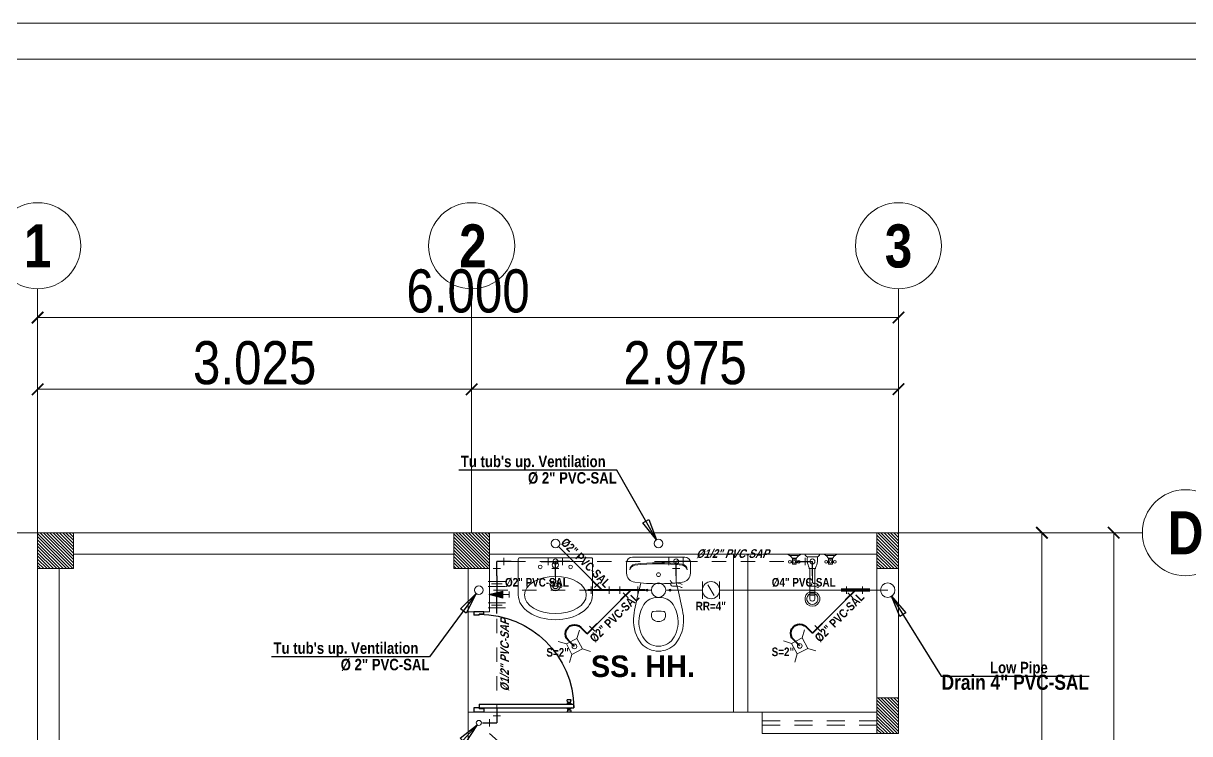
# Model space of a CAD drawing. Header units: millimetres. Extents: x 56 to 215, y 47 to 103.
# Drawn here: x 137.33 to 145.46, y 69.15 to 74.1 of the extents above; entities that cross this region are included whole.
import ezdxf
from ezdxf.enums import TextEntityAlignment as Align

# ---------------------------------------------------------------- set-up
doc = ezdxf.new("R2010")
doc.units = ezdxf.units.MM
for name, pattern in [('DASHDOT2', [0.5, 0.25, -0.125, 0, -0.125]), ('DASHED2', [0.375, 0.25, -0.125]), ('HIDDEN2', [0.1875, 0.125, -0.0625])]:
    doc.linetypes.add(name, pattern=pattern)
for name, color, linetype, lineweight in [('A_Bloques', 56, 'Continuous', 15), ('A_Muro sin Techo', 134, 'Continuous', 20), ('A_Ventana', 140, 'Continuous', 9), ('E_Columna', 3, 'Continuous', 25), ('G_Ejes', 253, 'Continuous', 20), ('G_Texto', 122, 'Continuous', 20), ('IS_Accesorios Agua', 6, 'Continuous', 20), ('IS_Accesorios Desagüe', 3, 'Continuous', 20), ('IS_Agua Fria', 140, 'DASHDOT2', 25), ('IS_Tuberia 2', 11, 'Continuous', 40), ('IS_Tuberia 4', 5, 'Continuous', 80)]:
    doc.layers.add(name, color=color, linetype=linetype, lineweight=lineweight)
for name, color, linetype in [('A_Puerta', 32, 'Continuous'), ('G_Acotación', 171, 'Continuous'), ('IS_Muro', 232, 'Continuous')]:
    doc.layers.add(name, color=color, linetype=linetype)
doc.styles.add('Acotacion', font='ARIALN.TTF')
doc.styles.add('Cotas', font='ARIALNB.TTF', dxfattribs={"height": 0.1})
doc.styles.add('Eje', font='ARIALNB.TTF', dxfattribs={"height": 0.3})
doc.styles.add('M-1', font='ARIALNB.TTF', dxfattribs={"oblique": 20})
doc.styles.add('STYLE1', font='cityb___.ttf', dxfattribs={"width": 1.05})
doc.dimstyles.new('150', dxfattribs={"dimtxt": 1, "dimasz": 0.06, "dimexe": 0.06, "dimexo": 0.08, "dimgap": 0.05, "dimtad": 2, "dimtih": 1, "dimtoh": 1, "dimzin": 1, "dimdsep": 46, "dimtxsty": 'Cotas', "dimblk": 'ARCHTICK', "dimcen": 0.25, "dimdle": 0.06, "dimclrd": 256, "dimclre": 256, "dimclrt": 5, "dimazin": 0, "dimtp": 0.2, "dimtm": 0.2, "dimtfac": 1, "dimtix": 1, "dimtmove": 1, "dimatfit": 0, "dimfxl": 0.06, "dimtolj": 1, "dimtzin": 1, "dimarcsym": 0})
doc.dimstyles.new('Lenin_50', dxfattribs={"dimtxt": 0.3, "dimasz": 0.08, "dimexe": 0.15, "dimexo": 0.2, "dimgap": 0.03, "dimtad": 2, "dimtih": 1, "dimtoh": 1, "dimlfac": -1, "dimzin": 4, "dimdsep": 46, "dimtxsty": 'Acotacion', "dimblk": 'ARCHTICK', "dimcen": 0.08, "dimclrd": 256, "dimclre": 256, "dimclrt": 4, "dimazin": 1, "dimtm": 1e-09, "dimtfac": 1, "dimtmove": 2, "dimatfit": 2, "dimfxl": 1, "dimtolj": 1, "dimlwd": 13, "dimlwe": 18, "dimarcsym": 0})
pattern_1 = [(135, (252.578861, -21.810414), (0.0112253202, 0.0112253202), [])]

# ---------------------------------------------------------------- blocks, each defined once
blk = doc.blocks.new('L01601A', base_point=(1717.16, 970.19))
blk.add_circle((1717.16, 970.19), 25)
blk = doc.blocks.new('L01601B', base_point=(1777.33, 924.89))
blk.add_arc((1777.33, 924.89), 30, 180, 0)
blk = doc.blocks.new('Lavatorio 01')
blk.add_lwpolyline([(-0.2836, 0.2586), (-0.0336, 0.2586, -0.414214), (-0.025, 0.25), (-0.025, -0.25, -0.414214), (-0.0336, -0.2586), (-0.2836, -0.2586)], format="xyb")
for centre, radius in [((-0.0884, 0.1059), 0.0129), ((-0.2197, 0), 0.0345), ((-0.2197, 0), 0.0198), ((-0.0742, 0), 0.0216), ((-0.0884, -0.1059), 0.0129)]:
    blk.add_circle(centre, radius)
at = {"extrusion": (0, 0, -1), "xscale": 0.008620689655174374, "zscale": -0.008620689655172419, "rotation": 90}
for name, yscale in [('L01601B', 0.005747126436773442), ('L01601A', 0.005172413793104624)]:
    blk.add_blockref(name, (0.2836, 0), dxfattribs=dict(at, yscale=yscale))
blk = doc.blocks.new('INOD4')
at = {"linetype": 'ByBlock'}
for p, q in [((-0.2225, -0.06), (-0.2225, -0.1316)), ((-0.1825, -0.02), (0.1825, -0.02)), ((0.2225, -0.06), (0.2225, -0.1316)), ((-0.048, -0.433), (-0.048, -0.4129)), ((0.048, -0.433), (0.048, -0.4129))]:
    blk.add_line(p, q, dxfattribs=at)
for centre, radius in [((0, -0.142), 0.0135), ((0, -0.142), 0.0135), ((-0.08, -0.25), 0.0075), ((0.08, -0.25), 0.0075)]:
    blk.add_circle(centre, radius, dxfattribs=at)
for centre, radius, start, end in [((-0.1825, -0.06), 0.04, 90, 180), ((-0.1595, -0.1087), 0.04, 96.27189, 180), ((-0.1601, -0.1159), 0.04, 96.21414, 169.75716), ((0, -1.56), 1.493, 83.67552, 96.33055), ((0, -1.56), 1.5, 83.72811, 96.27189), ((0.1595, -0.1087), 0.04, 0, 83.72811), ((0.1601, -0.1159), 0.04, 10.24284, 83.78586), ((0.1825, -0.06), 0.04, 0, 90), ((-0.1585, -0.1316), 0.064, 180, 263.20695), ((0.1585, -0.1316), 0.064, 276.79305, 0), ((0, 1.199), 1.404, 263.20695, 276.79305), ((2.2862, -0.8696), 2.5, 164.45601, 168.42561), ((-2.2862, -0.8696), 2.5, 11.57439, 15.54399), ((-0.007, -0.416), 0.1156, 96.24191, 152.59732), ((0, -0.48), 0.18, 83.75809, 96.24191), ((0.007, -0.416), 0.1156, 27.40268, 83.75809), ((0.4232, -0.4957), 0.6, 167.70933, 175.6206), ((0.1123, -0.4778), 0.25, 152.59732, 168.38048), ((-0.033, -0.4129), 0.015, 96.64916, 180), ((0, -0.696), 0.3, 83.35084, 96.64916), ((0.033, -0.4129), 0.015, 0, 83.35084), ((-0.1123, -0.4778), 0.25, 11.61952, 27.40268), ((-0.4232, -0.4957), 0.6, 4.3794, 12.29067), ((0.0848, -0.4604), 0.26, 177.69717, 218.71313), ((0.079, -0.471), 0.216, 168.38048, 209.11615), ((-0.018, -0.433), 0.03, 180, 233.1301), ((0, -0.409), 0.06, 233.1301, 306.8699), ((0.018, -0.433), 0.03, 306.8699, 0), ((-0.079, -0.471), 0.216, 330.88385, 11.61952), ((-0.0848, -0.4604), 0.26, 321.28687, 2.30283), ((0, -0.515), 0.16, 222.43623, 317.56377), ((0, -0.515), 0.1256, 209.11615, 330.88385)]:
    blk.add_arc(centre, radius, start, end, dxfattribs=at)
blk = doc.blocks.new('Llaves_ducha')
for p, q in [((0, 0.145), (0, 0.0652)), ((0.0072, 0.1308), (0.0072, 0.0795)), ((0.0217, 0.0912), (0.0217, 0.1188)), ((0.0399, 0.116), (0.0399, 0.1232)), ((0.0399, 0.0943), (0.0399, 0.087)), ((0.0471, 0.116), (0.0471, 0.1232)), ((0.0471, 0.0943), (0.0471, 0.087)), ((0, 0.0435), (0, -0.0435)), ((0, 0.0399), (0, -0.0399)), ((0.0145, 0.029), (0.0145, -0.029)), ((0.087, 0.0145), (0.2586, 0.0145)), ((0, -0.0652), (0, -0.145)), ((0.2586, -0.0145), (0.087, -0.0145)), ((0.0072, -0.0795), (0.0072, -0.1308)), ((0.0217, -0.1191), (0.0217, -0.0914)), ((0.0399, -0.0943), (0.0399, -0.087)), ((0.0399, -0.116), (0.0399, -0.1232)), ((0.0471, -0.0943), (0.0471, -0.087)), ((0.0471, -0.116), (0.0471, -0.1232))]:
    blk.add_line(p, q)
for points in [[(0.029, 0.116), (0.058, 0.116), (0.058, 0.0943), (0.029, 0.0943)], [(0.029, -0.0943), (0.058, -0.0943), (0.058, -0.116), (0.029, -0.116)]]:
    blk.add_lwpolyline(points, close=True)
for points in [[(0.2128, 0.0145), (0.2128, -0.0145)], [(0.2216, 0.0145), (0.2216, -0.0145)], [(0.2305, 0.0145), (0.2305, -0.0145)], [(0.2379, 0.0145), (0.2379, -0.0145)]]:
    blk.add_lwpolyline(points)
for centre in [(0.0435, 0.1305), (0.0435, 0.1051), (0.0435, 0.0798), (0.0435, -0.0798), (0.0435, -0.1051), (0.0435, -0.1305)]:
    blk.add_circle(centre, 0.00811)
for centre, radius, start, end in [((0.0399, 0.1559), 0.0413, 195.2551, 254.7449), ((0.0399, 0.0544), 0.0413, 105.2551, 164.7449), ((-0.0059, 0.0231), 0.0212, 16.1502, 73.8498), ((0.029, -0.087), 0.1169, 60.2551, 97.125), ((0.2586, 0), 0.0435, 199.47058, 160.52942), ((0.2586, 0), 0.0324, 206.56435, 153.43565), ((0.2586, 0), 0.0145, 270, 90), ((-0.0059, -0.0231), 0.0212, 286.1502, 343.84979), ((0.0399, -0.0544), 0.0413, 195.2551, 254.7449), ((0.029, 0.087), 0.1169, 262.875, 299.74488), ((0.0399, -0.1559), 0.0413, 105.2551, 164.7449)]:
    blk.add_arc(centre, radius, start, end)
blk = doc.blocks.new('Puerta 02')
for p, q in [((0.044, 0.946), (0.078, 0.946)), ((0.044, 0.005), (0.044, 0.946)), ((0.078, 0.005), (0.078, 0.946)), ((0.024, 0.913), (0, 0.918)), ((0, 0.918), (0, 0.878)), ((0.024, 0.883), (0, 0.878)), ((0.024, 0.907), (0.024, 0.913)), ((0.028, 0.907), (0.024, 0.907)), ((0.024, 0.889), (0.024, 0.907)), ((0.028, 0.889), (0.024, 0.889)), ((0.024, 0.889), (0.024, 0.883)), ((0.032, 0.909), (0.028, 0.909)), ((0.028, 0.907), (0.028, 0.909)), ((0.028, 0.889), (0.028, 0.907)), ((0.028, 0.889), (0.028, 0.887)), ((0.032, 0.887), (0.028, 0.887)), ((0.032, 0.909), (0.032, 0.912)), ((0.036, 0.912), (0.032, 0.912)), ((0.032, 0.887), (0.032, 0.909)), ((0.032, 0.887), (0.032, 0.884)), ((0.036, 0.884), (0.032, 0.884)), ((0.042, 0.924), (0.036, 0.912)), ((0.036, 0.884), (0.036, 0.912)), ((0.042, 0.872), (0.036, 0.884)), ((0.042, 0.872), (0.042, 0.924)), ((0.044, 0.924), (0.042, 0.924)), ((0.044, 0.872), (0.042, 0.872)), ((0.078, 0.924), (0.08, 0.924)), ((0.078, 0.872), (0.08, 0.872)), ((0.079, 0.898), (0.079, 0.898)), ((0.079, 0.898), (0.079, 0.898)), ((0.08, 0.872), (0.08, 0.924)), ((0.08, 0.924), (0.086, 0.912)), ((0.08, 0.872), (0.086, 0.884)), ((0.086, 0.884), (0.086, 0.912)), ((0.086, 0.912), (0.09, 0.912)), ((0.086, 0.884), (0.09, 0.884)), ((0.09, 0.909), (0.09, 0.912)), ((0.09, 0.909), (0.094, 0.909)), ((0.09, 0.887), (0.09, 0.909)), ((0.09, 0.887), (0.094, 0.887)), ((0.09, 0.887), (0.09, 0.884)), ((0.094, 0.907), (0.094, 0.909)), ((0.094, 0.889), (0.094, 0.907)), ((0.094, 0.907), (0.098, 0.907)), ((0.094, 0.889), (0.094, 0.887)), ((0.094, 0.889), (0.098, 0.889)), ((0.098, 0.913), (0.122, 0.918)), ((0.098, 0.907), (0.098, 0.913)), ((0.098, 0.889), (0.098, 0.907)), ((0.098, 0.889), (0.098, 0.883)), ((0.098, 0.883), (0.122, 0.878)), ((0.122, 0.918), (0.122, 0.878)), ((0, 0.05), (0, -0.05)), ((0.034, 0.05), (0, 0.05)), ((0.034, 0.05), (0.034, 0.005)), ((0.044, 0.005), (0.034, 0.005)), ((0.078, 0.005), (0.043, 0.005)), ((0.044, 0.005), (0.044, -0.05)), ((0.965, 0.005), (0.975, 0.005)), ((0.965, 0.005), (0.965, -0.05)), ((0.975, 0.05), (0.975, 0.005)), ((0.975, 0.05), (1, 0.05)), ((1, 0.05), (1, -0.05)), ((0.044, -0.05), (0, -0.05)), ((1, -0.05), (0.965, -0.05))]:
    blk.add_line(p, q)
blk.add_arc((0.034, 0.005), 0.941, 0, 89.3913)
blk = doc.blocks.new('Eri')
blk.add_line((-1.7, 0), (0, 0))
blk.add_circle((-2, 0), 0.3)
at = {"color": 1, "style": 'Eje', "flags": 4}
blk.add_attdef('H', text='', height=0.3, dxfattribs=at).set_placement((-2, 0), align=Align.MIDDLE_CENTER)
blk = doc.blocks.new('_ArchTick')
at = {"color": 0, "linetype": 'ByBlock', "const_width": 0.15}
blk.add_lwpolyline([(-0.5, -0.5), (0.5, 0.5)], dxfattribs=at)
blk = doc.blocks.new('*D726')
at = {"layer": 'Defpoints', "color": 0, "transparency": 16777216}
for p in [(143.4328, 72.0529), (137.4328, 70.5529), (143.4328, 70.5529)]:
    blk.add_point(p, dxfattribs=at)
at = {"layer": 'G_Acotación', "lineweight": 18, "transparency": 16777216}
for p, q in [((137.4328, 70.7529), (137.4328, 72.2029)), ((143.4328, 70.7529), (143.4328, 72.2029))]:
    blk.add_line(p, q, dxfattribs=at)
at = {"layer": 'G_Acotación', "lineweight": 13, "transparency": 16777216}
blk.add_line((137.4328, 72.0529), (143.4328, 72.0529), dxfattribs=at)
at = {"layer": 'G_Acotación', "lineweight": 13, "transparency": 16777216, "xscale": 0.08, "yscale": 0.08, "zscale": 0.08, "rotation": 180}
blk.add_blockref('_ArchTick', (137.4328, 72.0529), dxfattribs=at)
at = {"layer": 'G_Acotación', "lineweight": 13, "transparency": 16777216, "xscale": 0.08, "yscale": 0.08, "zscale": 0.08}
blk.add_blockref('_ArchTick', (143.4328, 72.0529), dxfattribs=at)
at = {"layer": 'G_Acotación', "color": 4, "lineweight": 5, "transparency": 16777216, "insert": (140.4328, 72.236), "char_height": 0.3, "attachment_point": 5, "style": 'Acotacion'}
blk.add_mtext('\\A1;6.000', dxfattribs=at)
blk = doc.blocks.new('*D727')
at = {"layer": 'Defpoints', "color": 0, "transparency": 16777216}
for p in [(143.4328, 71.5529), (140.4578, 70.5529), (143.4328, 70.5529)]:
    blk.add_point(p, dxfattribs=at)
at = {"layer": 'G_Acotación', "lineweight": 18, "transparency": 16777216}
for p, q in [((140.4578, 70.7529), (140.4578, 71.7029)), ((143.4328, 70.7529), (143.4328, 71.7029))]:
    blk.add_line(p, q, dxfattribs=at)
at = {"layer": 'G_Acotación', "lineweight": 13, "transparency": 16777216}
blk.add_line((140.4578, 71.5529), (143.4328, 71.5529), dxfattribs=at)
at = {"layer": 'G_Acotación', "lineweight": 13, "transparency": 16777216, "xscale": 0.08, "yscale": 0.08, "zscale": 0.08, "rotation": 180}
blk.add_blockref('_ArchTick', (140.4578, 71.5529), dxfattribs=at)
at = {"layer": 'G_Acotación', "lineweight": 13, "transparency": 16777216, "xscale": 0.08, "yscale": 0.08, "zscale": 0.08}
blk.add_blockref('_ArchTick', (143.4328, 71.5529), dxfattribs=at)
at = {"layer": 'G_Acotación', "color": 4, "lineweight": 5, "transparency": 16777216, "insert": (141.9453, 71.736), "char_height": 0.3, "attachment_point": 5, "style": 'Acotacion'}
blk.add_mtext('\\A1;2.975', dxfattribs=at)
blk = doc.blocks.new('*D728')
at = {"layer": 'Defpoints', "color": 0, "transparency": 16777216}
for p in [(140.4578, 71.5529), (137.4328, 70.5529), (140.4578, 70.5529)]:
    blk.add_point(p, dxfattribs=at)
at = {"layer": 'G_Acotación', "lineweight": 18, "transparency": 16777216}
for p, q in [((137.4328, 70.7529), (137.4328, 71.7029)), ((140.4578, 70.7529), (140.4578, 71.7029))]:
    blk.add_line(p, q, dxfattribs=at)
at = {"layer": 'G_Acotación', "lineweight": 13, "transparency": 16777216}
blk.add_line((137.4328, 71.5529), (140.4578, 71.5529), dxfattribs=at)
at = {"layer": 'G_Acotación', "lineweight": 13, "transparency": 16777216, "xscale": 0.08, "yscale": 0.08, "zscale": 0.08, "rotation": 180}
blk.add_blockref('_ArchTick', (137.4328, 71.5529), dxfattribs=at)
at = {"layer": 'G_Acotación', "lineweight": 13, "transparency": 16777216, "xscale": 0.08, "yscale": 0.08, "zscale": 0.08}
blk.add_blockref('_ArchTick', (140.4578, 71.5529), dxfattribs=at)
at = {"layer": 'G_Acotación', "color": 4, "lineweight": 5, "transparency": 16777216, "insert": (138.9453, 71.736), "char_height": 0.3, "attachment_point": 5, "style": 'Acotacion'}
blk.add_mtext('\\A1;3.025', dxfattribs=at)
blk = doc.blocks.new('*D732')
at = {"layer": 'Defpoints', "color": 0, "transparency": 16777216}
for p in [(135.9328, 70.5529), (137.4328, 70.5529), (137.4328, 58.0529)]:
    blk.add_point(p, dxfattribs=at)
at = {"layer": 'G_Acotación', "lineweight": 18, "transparency": 16777216}
for p, q in [((137.2328, 70.5529), (135.7828, 70.5529)), ((137.2328, 58.0529), (135.7828, 58.0529))]:
    blk.add_line(p, q, dxfattribs=at)
at = {"layer": 'G_Acotación', "lineweight": 13, "transparency": 16777216}
blk.add_line((135.9328, 58.0529), (135.9328, 70.5529), dxfattribs=at)
at = {"layer": 'G_Acotación', "lineweight": 13, "transparency": 16777216, "xscale": 0.08, "yscale": 0.08, "zscale": 0.08}
for p, rotation in [((135.9328, 70.5529), 90), ((135.9328, 58.0529), 270)]:
    blk.add_blockref('_ArchTick', p, dxfattribs=dict(at, rotation=rotation))
at = {"layer": 'G_Acotación', "color": 4, "lineweight": 5, "transparency": 16777216, "insert": (135.4041, 64.3029), "char_height": 0.3, "attachment_point": 5, "style": 'Acotacion'}
blk.add_mtext('\\A1;12.500', dxfattribs=at)
blk = doc.blocks.new('*D749')
at = {"layer": 'Defpoints', "color": 0, "transparency": 16777216}
for p in [(136.4328, 70.5529), (137.4328, 70.5529), (137.4328, 66.5279)]:
    blk.add_point(p, dxfattribs=at)
at = {"layer": 'G_Acotación', "lineweight": 18, "transparency": 16777216}
for p, q in [((137.2328, 70.5529), (136.2828, 70.5529)), ((137.2328, 66.5279), (136.2828, 66.5279))]:
    blk.add_line(p, q, dxfattribs=at)
at = {"layer": 'G_Acotación', "lineweight": 13, "transparency": 16777216}
blk.add_line((136.4328, 66.5279), (136.4328, 70.5529), dxfattribs=at)
at = {"layer": 'G_Acotación', "lineweight": 13, "transparency": 16777216, "xscale": 0.08, "yscale": 0.08, "zscale": 0.08}
for p, rotation in [((136.4328, 70.5529), 90), ((136.4328, 66.5279), 270)]:
    blk.add_blockref('_ArchTick', p, dxfattribs=dict(at, rotation=rotation))
at = {"layer": 'G_Acotación', "color": 4, "lineweight": 5, "transparency": 16777216, "insert": (135.9819, 68.5404), "char_height": 0.3, "attachment_point": 5, "style": 'Acotacion'}
blk.add_mtext('\\A1;4.025', dxfattribs=at)
blk = doc.blocks.new('*D735')
at = {"layer": 'Defpoints', "color": 0, "transparency": 16777216}
for p in [(143.4328, 70.5529), (144.9328, 70.5529), (143.4328, 58.0529)]:
    blk.add_point(p, dxfattribs=at)
at = {"layer": 'G_Acotación', "lineweight": 18, "transparency": 16777216}
for p, q in [((143.6328, 70.5529), (145.0828, 70.5529)), ((143.6328, 58.0529), (145.0828, 58.0529))]:
    blk.add_line(p, q, dxfattribs=at)
at = {"layer": 'G_Acotación', "lineweight": 13, "transparency": 16777216}
blk.add_line((144.9328, 58.0529), (144.9328, 70.5529), dxfattribs=at)
at = {"layer": 'G_Acotación', "lineweight": 13, "transparency": 16777216, "xscale": 0.08, "yscale": 0.08, "zscale": 0.08}
for p, rotation in [((144.9328, 70.5529), 90), ((144.9328, 58.0529), 270)]:
    blk.add_blockref('_ArchTick', p, dxfattribs=dict(at, rotation=rotation))
at = {"layer": 'G_Acotación', "color": 4, "lineweight": 5, "transparency": 16777216, "insert": (145.4615, 64.3029), "char_height": 0.3, "attachment_point": 5, "style": 'Acotacion'}
blk.add_mtext('\\A1;12.500', dxfattribs=at)
blk = doc.blocks.new('*D738')
at = {"layer": 'Defpoints', "color": 0, "transparency": 16777216}
for p in [(143.4328, 70.5529), (144.4328, 70.5529), (143.4328, 66.5279)]:
    blk.add_point(p, dxfattribs=at)
at = {"layer": 'G_Acotación', "lineweight": 18, "transparency": 16777216}
for p, q in [((143.6328, 70.5529), (144.5828, 70.5529)), ((143.6328, 66.5279), (144.5828, 66.5279))]:
    blk.add_line(p, q, dxfattribs=at)
at = {"layer": 'G_Acotación', "lineweight": 13, "transparency": 16777216}
blk.add_line((144.4328, 66.5279), (144.4328, 70.5529), dxfattribs=at)
at = {"layer": 'G_Acotación', "lineweight": 13, "transparency": 16777216, "xscale": 0.08, "yscale": 0.08, "zscale": 0.08}
for p, rotation in [((144.4328, 70.5529), 90), ((144.4328, 66.5279), 270)]:
    blk.add_blockref('_ArchTick', p, dxfattribs=dict(at, rotation=rotation))
at = {"layer": 'G_Acotación', "color": 4, "lineweight": 5, "transparency": 16777216, "insert": (144.8838, 68.5404), "char_height": 0.3, "attachment_point": 5, "style": 'Acotacion'}
blk.add_mtext('\\A1;4.025', dxfattribs=at)
blk = doc.blocks.new('Subida desague')
blk.add_circle((0, 0), 0.05)
blk = doc.blocks.new('Sumidero')
at = {"lineweight": 20}
for p, q in [((-0.1038, 0.1801), (-0.0519, 0.1526)), ((0.0551, 0.2288), (0.0276, 0.1769)), ((0.0519, 0.0974), (0.1038, 0.0699)), ((-0.0276, 0.0731), (-0.0551, 0.0212)), ((-0.025, -0.05), (0.025, -0.05))]:
    blk.add_line(p, q, dxfattribs=at)
at = {"lineweight": 40}
for p, q in [((0, 0.125), (-0.0625, 0.125)), ((0, 0), (-0.0625, 0)), ((0, 0), (0, -0.1))]:
    blk.add_line(p, q, dxfattribs=at)
at = {"lineweight": 20}
blk.add_lwpolyline([(-0.0276, 0.0731), (0.0519, 0.0974), (0.0276, 0.1769), (-0.0519, 0.1526)], close=True, dxfattribs=at)
blk.add_circle((0, 0.125), 0.0165, dxfattribs=at)
at = {"lineweight": 40}
blk.add_arc((-0.0625, 0.0625), 0.0625, 90, 270, dxfattribs=at)
blk = doc.blocks.new('Registro roscado')
for p, q in [((-0.05, 0.05), (-0.05, -0.05)), ((-0.0182, -0.0316), (0.0182, 0.0316)), ((0.05, 0.05), (0.05, -0.05))]:
    blk.add_line(p, q)
at = {"lineweight": 20}
blk.add_circle((0, 0), 0.05, dxfattribs=at)
blk = doc.blocks.new('Yee simple 4-2')
at = {"lineweight": 80}
blk.add_line((-0.1, 0), (0.1, 0), dxfattribs=at)
at = {"lineweight": 20}
for p, q in [((-0.05, -0.025), (-0.05, 0.025)), ((0.053, 0.0177), (0.0177, 0.053)), ((0.0634, -0.025), (0.0634, 0.025))]:
    blk.add_line(p, q, dxfattribs=at)
at = {"lineweight": 40}
blk.add_line((0, 0), (0.0707, 0.0707), dxfattribs=at)
blk = doc.blocks.new('Yee simple 2-2')
at = {"lineweight": 40}
for p, q in [((-0.1, 0), (0.1, 0)), ((0, 0), (0.0707, 0.0707))]:
    blk.add_line(p, q, dxfattribs=at)
at = {"lineweight": 20}
for p, q in [((-0.05, -0.025), (-0.05, 0.025)), ((0.053, 0.0177), (0.0177, 0.053)), ((0.075, -0.0249), (0.075, 0.0251))]:
    blk.add_line(p, q, dxfattribs=at)
blk = doc.blocks.new('Subida agua')
blk.add_circle((0, 0), 0.035)
blk = doc.blocks.new('Salida agua')
blk.add_line((0, 0), (0, 0.1))
at = {"lineweight": 20}
for points in [[(-0.0272, 0.1019), (-0.0211, 0.1126), (0.0005, 0.115), (0.0151, 0.1165), (0.0281, 0.1217)], [(-0.0272, 0.0869), (-0.0211, 0.0976), (0.0005, 0.1), (0.0151, 0.1015), (0.0281, 0.1067)]]:
    blk.add_spline(points, degree=3, dxfattribs=at)
blk = doc.blocks.new('Tee')
at = {"lineweight": 30}
for p in [(0, 0.1), (-0.1, 0), (0.1, 0)]:
    blk.add_line(p, (0, 0), dxfattribs=at)
at = {"lineweight": 20}
for p, q in [((-0.05, 0.025), (-0.05, -0.025)), ((-0.025, 0.05), (0.025, 0.05)), ((0.05, 0.025), (0.05, -0.025))]:
    blk.add_line(p, q, dxfattribs=at)
blk = doc.blocks.new('Codo 90')
at = {"lineweight": 30}
for p in [(0.1, 0), (0, -0.1)]:
    blk.add_line(p, (0, 0), dxfattribs=at)
for p, q in [((0.05, 0.025), (0.05, -0.025)), ((0.025, -0.05), (-0.025, -0.05))]:
    blk.add_line(p, q)
blk = doc.blocks.new('Valvula de compuerta')
blk.add_hatch(color=256).paths.add_polyline_path([(0, -0.073), (0.033, 0.055), (-0.033, 0.055)])
for p, q in [((-0.028, 0.116), (0.028, 0.116)), ((0, 0.055), (0, 0.116)), ((-0.122, 0.08), (-0.122, -0.08)), ((-0.099, 0.05), (-0.099, -0.05)), ((-0.075, 0.08), (-0.075, -0.08)), ((0.075, 0.08), (0.075, -0.08)), ((0.099, 0.05), (0.099, -0.05)), ((0.122, 0.08), (0.122, -0.08))]:
    blk.add_line(p, q)
at = {"lineweight": 30}
for p, q in [((-0.175, 0), (-0.019, 0)), ((0.175, 0), (0.021, 0))]:
    blk.add_line(p, q, dxfattribs=at)
blk.add_lwpolyline([(0, -0.073), (-0.033, 0.055), (0.033, 0.055), (0, -0.073)])

msp = doc.modelspace()

# ---------------------------------------------------------------- hatches: boundary and pattern name
at = {"layer": 'E_Columna', "lineweight": 5}
h = msp.add_hatch(dxfattribs=at)
h.set_pattern_fill('LINE', color=256, scale=0.005, angle=45, style=0)
h.set_pattern_definition(pattern_1)
h.paths.add_polyline_path([(137.6828, 70.3029), (137.4328, 70.3029), (137.4328, 70.5529), (137.6828, 70.5529)])
h = msp.add_hatch(dxfattribs=at)
h.set_pattern_fill('LINE', color=256, scale=0.005, angle=45, style=0)
h.set_pattern_definition(pattern_1)
h.paths.add_polyline_path([(140.5828, 70.3029), (140.3328, 70.3029), (140.3328, 70.5529), (140.5828, 70.5529)])
h = msp.add_hatch(dxfattribs=at)
h.set_pattern_fill('LINE', color=256, scale=0.005, angle=45, style=0)
h.set_pattern_definition(pattern_1)
h.paths.add_polyline_path([(143.4328, 70.3029), (143.2828, 70.3029), (143.2828, 70.5529), (143.4328, 70.5529)])
h = msp.add_hatch(dxfattribs=at)
h.set_pattern_fill('LINE', color=256, scale=0.005, angle=45, style=0)
h.set_pattern_definition([(135, (252.578861, -22.960414), (0.0112253202, 0.0112253202), [])])
h.paths.add_polyline_path([(143.4328, 69.1529), (143.2828, 69.1529), (143.2828, 69.4029), (143.4328, 69.4029)])

# ---------------------------------------------------------------- linework, layer by layer
at = {"lineweight": 5}
msp.add_line((141.0414, 70.3287), (141.0414, 70.3529), dxfattribs=at)
for points in [[(151.7019, 46.547), (151.7019, 74.1029), (110.6519, 74.1029), (110.6519, 46.547)], [(151.4519, 46.797), (151.4519, 73.8529), (110.9019, 73.8529), (110.9019, 46.797)]]:
    msp.add_lwpolyline(points, close=True, dxfattribs=at)
at = {"layer": 'A_Bloques', "lineweight": 5}
msp.add_lwpolyline([(142.2828, 70.4029), (142.3828, 70.4029), (142.3828, 69.3029), (142.2828, 69.3029)], close=True, dxfattribs=at)
at = {"layer": 'A_Muro sin Techo', "lineweight": 5}
msp.add_line((143.4328, 66.6529), (140.5828, 69.1529), dxfattribs=at)
at = {"layer": 'A_Puerta', "lineweight": 5}
msp.add_line((140.4328, 70.0029), (140.4328, 69.3029), dxfattribs=at)
at = {"layer": 'A_Ventana', "color": 2, "lineweight": 5}
for p, q in [((143.2828, 69.3029), (142.4828, 69.3029)), ((142.4828, 69.3029), (142.4828, 69.2279)), ((143.2828, 69.3029), (143.2828, 69.2279)), ((142.4828, 69.1529), (142.4828, 69.2279)), ((143.2828, 69.1529), (143.2828, 69.2279)), ((143.2828, 69.1529), (142.4828, 69.1529))]:
    msp.add_line(p, q, dxfattribs=at)
at = {"layer": 'A_Ventana', "color": 253, "linetype": 'HIDDEN2', "lineweight": 5}
for p, q in [((143.2828, 69.2429), (142.4828, 69.2429)), ((143.2828, 69.2129), (142.4828, 69.2129))]:
    msp.add_line(p, q, dxfattribs=at)
at = {"layer": 'E_Columna', "lineweight": 5}
for points in [[(137.6828, 70.3029), (137.4328, 70.3029), (137.4328, 70.5529), (137.6828, 70.5529)], [(140.5828, 70.3029), (140.3328, 70.3029), (140.3328, 70.5529), (140.5828, 70.5529)], [(143.4328, 70.3029), (143.2828, 70.3029), (143.2828, 70.5529), (143.4328, 70.5529)], [(143.4328, 69.1529), (143.2828, 69.1529), (143.2828, 69.4029), (143.4328, 69.4029)]]:
    msp.add_lwpolyline(points, close=True, dxfattribs=at)
at = {"layer": 'IS_Agua Fria', "lineweight": 5, "ltscale": 0.4}
msp.add_lwpolyline([(142.8328, 70.3529), (140.6328, 70.3529), (140.6328, 69.2279), (140.5078, 69.2279)], dxfattribs=at)
at = {"layer": 'IS_Muro', "lineweight": 5}
for points in [[(143.4328, 69.1529), (143.4328, 70.5529), (137.4328, 70.5529), (137.4328, 63.2029)], [(137.5828, 66.6529), (137.5828, 70.3029), (137.6828, 70.3029), (137.6828, 70.4029), (140.3328, 70.4029), (140.3328, 70.3029), (140.4328, 70.3029), (140.4328, 70.0029), (140.5828, 70.0029), (140.5828, 70.4029), (143.2828, 70.4029), (143.2828, 69.3029), (140.4328, 69.3029), (140.4328, 68.9029)]]:
    msp.add_lwpolyline(points, dxfattribs=at)
at = {"layer": 'IS_Tuberia 2', "lineweight": 5, "ltscale": 0.1}
for p, q in [((141.0626, 70.4566), (141.3664, 70.1529)), ((141.2626, 69.8491), (141.5664, 70.1529)), ((142.8328, 69.8529), (143.1328, 70.1529))]:
    msp.add_line(p, q, dxfattribs=at)
at = {"layer": 'IS_Tuberia 2', "color": 1, "linetype": 'DASHED2', "lineweight": 5, "ltscale": 0.1}
msp.add_line((141.7103, 70.1529), (140.5378, 70.1529), dxfattribs=at)
at = {"layer": 'IS_Tuberia 4', "lineweight": 5}
for p, q in [((141.8103, 70.1529), (142.0662, 70.1529)), ((142.1862, 70.1529), (143.3578, 70.1529))]:
    msp.add_line(p, q, dxfattribs=at)

# ---------------------------------------------------------------- block references
at = {"layer": 'A_Bloques', "lineweight": 5, "xscale": 1.200000000000045, "yscale": 1.200000000000045, "zscale": 1.200000000000045, "rotation": 270}
msp.add_blockref('Llaves_ducha', (142.8328, 70.4029), dxfattribs=at)
at = {"layer": 'A_Bloques', "lineweight": 5, "xscale": -1, "rotation": 270}
msp.add_blockref('Lavatorio 01', (141.0414, 70.4029), dxfattribs=at)
at = {"layer": 'A_Bloques', "lineweight": 5, "xscale": -1}
msp.add_blockref('INOD4', (141.7603, 70.4029), dxfattribs=at)
at = {"layer": 'A_Puerta', "lineweight": 5, "xscale": -0.6999999999999993, "yscale": 0.6999999999999886, "zscale": 0.7, "rotation": 270}
msp.add_blockref('Puerta 02', (140.5078, 69.3029), dxfattribs=at)
at = {"layer": 'G_Ejes', "lineweight": 5}
ref = msp.add_blockref('Eri', (137.4328, 70.5529), dxfattribs=dict(at, xscale=-1, rotation=90))
ref.add_attrib('H', '1', dxfattribs={"layer": '0', "color": 1, "height": 0.3, "style": 'Eje', "flags": 4}).set_placement((137.4328, 72.5518), align=Align.MIDDLE_CENTER)
ref = msp.add_blockref('Eri', (140.4578, 70.5529), dxfattribs=dict(at, rotation=270))
ref.add_attrib('H', '2', dxfattribs={"layer": '0', "color": 1, "height": 0.3, "style": 'Eje', "flags": 4}).set_placement((140.4664, 72.5518), align=Align.MIDDLE_CENTER)
ref = msp.add_blockref('Eri', (143.4328, 70.5529), dxfattribs=dict(at, xscale=-1, rotation=90))
ref.add_attrib('H', '3', dxfattribs={"layer": '0', "color": 1, "height": 0.3, "style": 'Eje', "flags": 4}).set_placement((143.4328, 72.5518), align=Align.MIDDLE_CENTER)
ref = msp.add_blockref('Eri', (137.4328, 70.5529), dxfattribs=at)
ref.add_attrib('H', 'D', dxfattribs={"layer": '0', "color": 1, "height": 0.3, "style": 'Eje', "flags": 4}).set_placement((135.424, 70.5529), align=Align.MIDDLE_CENTER)
ref = msp.add_blockref('Eri', (143.4328, 70.5529), dxfattribs=dict(at, xscale=-1))
ref.add_attrib('H', 'D', dxfattribs={"layer": '0', "color": 1, "height": 0.3, "style": 'Eje', "flags": 4}).set_placement((145.4342, 70.5529), align=Align.MIDDLE_CENTER)
at = {"layer": 'IS_Accesorios Agua', "lineweight": 5, "xscale": -1}
for p, rotation in [((140.6328, 70.3529), 90.00024537123821), ((142.8328, 70.3529), 0.0002453712382077811), ((140.6328, 69.2279), 270.0002453712382)]:
    msp.add_blockref('Codo 90', p, dxfattribs=dict(at, rotation=rotation))
at = {"layer": 'IS_Accesorios Agua', "lineweight": 5, "rotation": 180}
for p in [(141.0414, 70.3529), (141.8827, 70.3529)]:
    msp.add_blockref('Tee', p, dxfattribs=at)
at = {"layer": 'IS_Accesorios Agua', "lineweight": 5}
for name, p, xscale, yscale, zscale, rotation in [('Salida agua', (141.0414, 70.3529), -1.5, 1.5, 1.5, 180), ('Subida agua', (141.0414, 70.3529), 0.5, 0.5, 0.5, 270), ('Salida agua', (141.8827, 70.3529), -1.5, 1.5, 1.5, 180), ('Subida agua', (141.8827, 70.3529), 0.5, 0.5, 0.5, 270), ('Salida agua', (142.8328, 70.3529), -1.5, 1.5, 1.5, 180), ('Subida agua', (142.8328, 70.3529), 0.5, 0.5, 0.5, 270), ('Valvula de compuerta', (140.6328, 70.1216), -0.75, 0.75, 0.75, 270), ('Subida agua', (140.5078, 69.2279), -0.5, 0.5, 0.5, 180)]:
    msp.add_blockref(name, p, dxfattribs=dict(at, xscale=xscale, yscale=yscale, zscale=zscale, rotation=rotation))
at = {"layer": 'IS_Accesorios Desagüe', "lineweight": 5}
for name, p, xscale, yscale, zscale, rotation in [('Subida desague', (141.0414, 70.4779), -0.6000000000000227, 0.5999999999999943, 0.6, 180), ('Subida desague', (141.7603, 70.4779), -0.6000000000000227, 0.5999999999999943, 0.6, 180), ('Subida desague', (140.5078, 70.1529), -0.6000000000000227, 0.5999999999999943, 0.6, 180), ('Registro roscado', (142.1262, 70.1529), -1.199999999999977, 1.199999999999932, 1.5, 180.0699630577485)]:
    msp.add_blockref(name, p, dxfattribs=dict(at, xscale=xscale, yscale=yscale, zscale=zscale, rotation=rotation))
at = {"layer": 'IS_Accesorios Desagüe', "lineweight": 5, "xscale": -1}
msp.add_blockref('Yee simple 2-2', (141.3664, 70.1529), dxfattribs=at)
at = {"layer": 'IS_Accesorios Desagüe', "lineweight": 5}
for name, p, rotation in [('Yee simple 2-2', (141.5664, 70.1529), 179.9999999999642), ('Yee simple 4-2', (143.1328, 70.1529), 180.0000000000585)]:
    msp.add_blockref(name, p, dxfattribs=dict(at, rotation=rotation))
at = {"layer": 'IS_Accesorios Desagüe', "lineweight": 5, "xscale": -1}
for name, p, rotation in [('Subida desague', (141.7603, 70.1529), 180), ('Subida desague', (143.3578, 70.1529), 180), ('Sumidero', (141.2626, 69.8491), 135.0000000000003), ('Sumidero', (142.8328, 69.8529), 135.0000000000003)]:
    msp.add_blockref(name, p, dxfattribs=dict(at, rotation=rotation))

# ---------------------------------------------------------------- texts
at = {"layer": 'G_Texto', "color": 7, "lineweight": 5, "style": 'Cotas'}
for s, p in [("Tu tub's up. Ventilation", (140.3823, 71.0101)), ('Ø 2" PVC-SAL', (140.8504, 70.8951)), ("Tu tub's up. Ventilation", (139.0769, 69.7092)), ('Ø 2" PVC-SAL', (139.545, 69.5943)), ('Low Pipe ', (144.0708, 69.5735))]:
    msp.add_text(s, height=0.08, dxfattribs=at).set_placement(p)
for s, rotation, p in [('Ø2" PVC-SAL', 315, (141.2322, 70.3225)), ('Ø2" PVC-SAL', 360, (140.9126, 70.1779)), ('Ø4" PVC-SAL', 360, (142.7719, 70.1779)), ('Ø2" PVC-SAL', 45, (141.4742, 69.9411)), ('Ø2" PVC-SAL', 45, (143.0425, 69.943))]:
    msp.add_text(s, height=0.06, rotation=rotation, dxfattribs=at).set_placement(p, align=Align.CENTER)
at = {"layer": 'G_Texto', "color": 2, "lineweight": 5, "style": 'M-1', "oblique": 20}
msp.add_text('Ø1/2" PVC-SAP', height=0.06, dxfattribs=at).set_placement((142.2746, 70.3779), align=Align.CENTER)
at = {"layer": 'G_Texto', "color": 7, "lineweight": 5, "style": 'Cotas'}
for s, p in [('RR=4"', (142.1246, 70.0118)), ('S=2"', (141.057, 69.6894)), ('S=2"', (142.6272, 69.6932))]:
    msp.add_text(s, height=0.06, dxfattribs=at).set_placement(p, align=Align.CENTER)
at = {"layer": 'G_Texto', "color": 2, "lineweight": 5, "style": 'M-1', "oblique": 20}
msp.add_text('Ø1/2" PVC-SAP', height=0.06, rotation=90, dxfattribs=at).set_placement((140.7173, 69.6996), align=Align.CENTER)
at = {"layer": 'G_Texto', "lineweight": 5, "ltscale": 0.2, "style": 'STYLE1'}
msp.add_text('SS. HH.', height=0.15, rotation=360, dxfattribs=at).set_placement((141.6514, 69.6228), align=Align.MIDDLE)
at = {"layer": 'G_Texto', "color": 7, "lineweight": 5, "style": 'Cotas'}
msp.add_text('Drain 4" PVC-SAL', height=0.105029, dxfattribs=at).set_placement((143.7336, 69.4586), (144.76, 69.4586), align=Align.ALIGNED)

# ---------------------------------------------------------------- dimensions: what is measured, and where the dimension line sits
at = {"layer": 'G_Acotación', "lineweight": 5}
for base, p1, p2, angle, picture, middle in [((143.4328, 72.0529), (137.4328, 70.5529), (143.4328, 70.5529), 180, '*D726', (140.4328, 72.236)), ((140.4578, 71.5529), (137.4328, 70.5529), (140.4578, 70.5529), 180, '*D728', (138.9453, 71.736)), ((143.4328, 71.5529), (140.4578, 70.5529), (143.4328, 70.5529), 180, '*D727', (141.9453, 71.736)), ((135.9328, 70.5529), (137.4328, 58.0529), (137.4328, 70.5529), 90, '*D732', (135.4041, 64.3029)), ((136.4328, 70.5529), (137.4328, 66.5279), (137.4328, 70.5529), 90, '*D749', (135.9819, 68.5404)), ((144.9328, 70.5529), (143.4328, 58.0529), (143.4328, 70.5529), 90, '*D735', (145.4615, 64.3029)), ((144.4328, 70.5529), (143.4328, 66.5279), (143.4328, 70.5529), 90, '*D738', (144.8838, 68.5404))]:
    dim = msp.add_linear_dim(base=base, p1=p1, p2=p2, angle=angle, dimstyle='Lenin_50', override={"dimdec": 3, "dimfxl": 0.06}, dxfattribs=at)
    dim.commit()
    dim.dimension.update_dxf_attribs({"geometry": picture, "text_midpoint": middle})

# ---------------------------------------------------------------- leaders
at = {"layer": 'G_Texto', "color": 7, "lineweight": 5}
for points in [[(141.7455, 70.5039), (141.4694, 70.9884), (140.3688, 70.9884)], [(140.49, 70.1287), (140.164, 69.6876), (139.0634, 69.6876)], [(143.3842, 70.1104), (143.7299, 69.5527), (144.7612, 69.5527)], [(140.496, 69.2149), (140.2042, 68.8957), (139.1729, 68.8957)]]:
    msp.add_leader(points, dimstyle='150', override={"dimasz": 0.15, "dimgap": 0.08, "dimtad": 0, "dimldrblk": 'ClosedBlank'}, dxfattribs=at)

doc.saveas('drawing.dxf')
